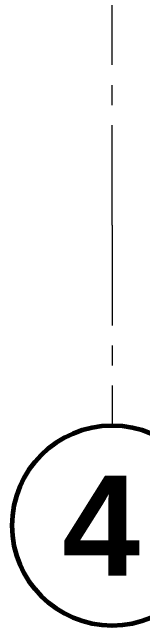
# Model space of a CAD drawing. Header units: inches. Extents: x -38 to 5698, y -33 to 92.
# Drawn here: x 307.32 to 307.973, y 1.05 to 4.113 of the extents above; entities that cross this region are included whole.
import ezdxf

# ---------------------------------------------------------------- set-up
doc = ezdxf.new("R2010")
doc.units = ezdxf.units.IN
doc.header["$MEASUREMENT"] = 0
doc.linetypes.add('Punto & Raya', pattern=[0.65, 0.5, -0.075, 0, -0.075])
doc.layers.add('02 _ ARQ _ ALB _ Ejes Generales', color=7, linetype='Continuous')
doc.styles.add('Estilo_Generado_1', font='swisseb.ttf')

msp = doc.modelspace()

# ---------------------------------------------------------------- linework, layer by layer
at = {"layer": '02 _ ARQ _ ALB _ Ejes Generales', "color": 252, "linetype": 'Punto & Raya', "lineweight": 13}
for q in [(307.82, 44.9), (307.82, 3.05), (307.82, 2.05)]:
    msp.add_line((307.82, 3.05), q, dxfattribs=at)
at = {"layer": '02 _ ARQ _ ALB _ Ejes Generales', "color": 7, "linetype": 'Continuous', "lineweight": 60}
msp.add_circle((307.82, 1.55), 0.5, dxfattribs=at)

# ---------------------------------------------------------------- texts
at = {"layer": '02 _ ARQ _ ALB _ Ejes Generales', "color": 7, "lineweight": 30, "insert": (307.5709, 1.8), "char_height": 0.5, "attachment_point": 1, "style": 'Estilo_Generado_1'}
msp.add_mtext('\\A1;{\\pql;\\pt0;\\fSwis721 Ex BT|b1|i0|c0|p34;4}', dxfattribs=at)

doc.saveas('drawing.dxf')
